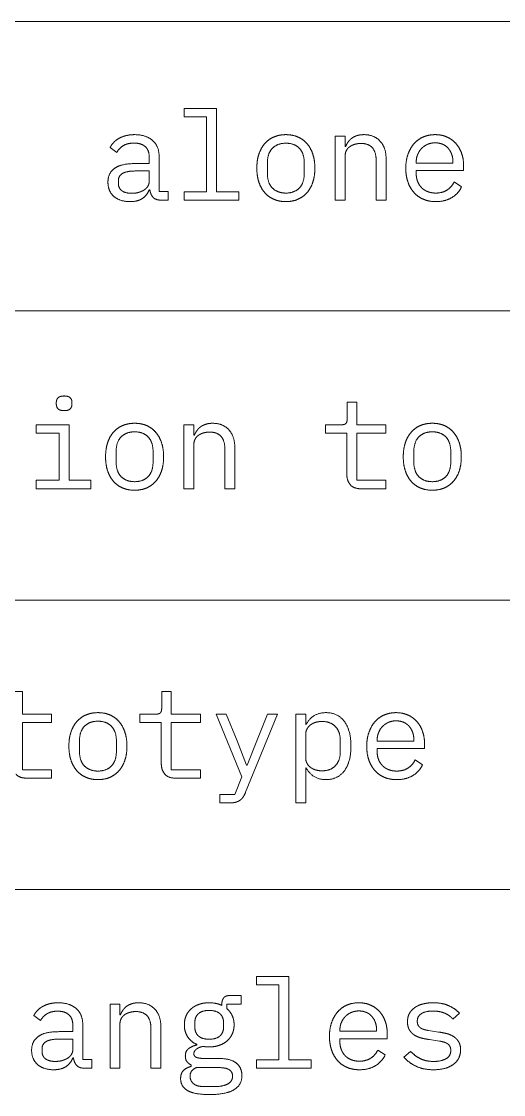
# Model space of a CAD drawing. Header units: millimetres. Extents: x 22 to 584, y 11 to 410.
# Drawn here: x 535.81 to 547.47, y 356.04 to 382 of the extents above; entities that cross this region are included whole.
import ezdxf

# ---------------------------------------------------------------- set-up
doc = ezdxf.new("R2010")
doc.units = ezdxf.units.MM
doc.layers.add('dims', color=7, linetype='Continuous', lineweight=5)

msp = doc.modelspace()

# ---------------------------------------------------------------- linework, layer by layer
at = {"layer": 'dims'}
for p, q in [((436.843, 382), (584, 382)), ((539.749, 379.898), (539.749, 379.694)), ((540.529, 379.898), (539.749, 379.898)), ((540.529, 377.882), (540.529, 379.898)), ((539.749, 379.694), (540.289, 379.694)), ((540.289, 379.694), (540.289, 377.882)), ((543.404, 379.226), (543.404, 377.678)), ((543.644, 379.226), (543.404, 379.226)), ((543.644, 378.974), (543.644, 379.226)), ((537.959, 378.95), (538.12, 378.83)), ((539.144, 377.888), (539.144, 378.74)), ((543.655, 378.974), (543.644, 378.974)), ((543.644, 377.678), (543.644, 378.752)), ((538.904, 378.563), (538.574, 378.563)), ((538.904, 378.716), (538.904, 378.563)), ((541.762, 378.341), (541.762, 378.563)), ((542.656, 378.563), (542.656, 378.341)), ((544.394, 378.629), (544.394, 377.678)), ((544.634, 377.678), (544.634, 378.671)), ((545.362, 378.572), (545.362, 378.593)), ((546.25, 378.572), (545.362, 378.572)), ((546.25, 378.605), (546.25, 378.572)), ((546.509, 378.392), (546.509, 378.506)), ((538.574, 378.383), (538.904, 378.383)), ((538.904, 378.383), (538.904, 378.128)), ((545.362, 378.392), (546.509, 378.392)), ((545.362, 378.32), (545.362, 378.392)), ((538.159, 378.086), (538.159, 378.149)), ((546.457, 377.999), (546.28, 378.119)), ((538.904, 377.93), (538.919, 377.93)), ((539.359, 377.888), (539.144, 377.888)), ((539.359, 377.678), (539.359, 377.888)), ((539.749, 377.882), (539.749, 377.678)), ((540.289, 377.882), (539.749, 377.882)), ((541.069, 377.882), (540.529, 377.882)), ((541.069, 377.678), (541.069, 377.882)), ((539.194, 377.678), (539.359, 377.678)), ((539.749, 377.678), (541.069, 377.678)), ((543.404, 377.678), (543.644, 377.678)), ((544.394, 377.678), (544.634, 377.678)), ((436.843, 375), (584, 375)), ((536.658, 372.787), (536.658, 372.739)), ((537.036, 372.739), (537.036, 372.787)), ((543.693, 372.79), (543.693, 372.385)), ((543.924, 372.79), (543.693, 372.79)), ((543.924, 372.244), (543.924, 372.79)), ((536.169, 372.244), (536.169, 372.04)), ((536.967, 372.244), (536.169, 372.244)), ((536.967, 370.9), (536.967, 372.244)), ((539.745, 372.244), (539.745, 370.696)), ((539.985, 372.244), (539.745, 372.244)), ((539.985, 371.992), (539.985, 372.244)), ((543.168, 372.244), (543.168, 372.04)), ((543.552, 372.244), (543.168, 372.244)), ((544.629, 372.244), (543.924, 372.244)), ((544.629, 372.04), (544.629, 372.244)), ((536.169, 372.04), (536.727, 372.04)), ((536.727, 372.04), (536.727, 370.9)), ((539.997, 371.992), (539.985, 371.992)), ((543.168, 372.04), (543.684, 372.04)), ((543.684, 372.04), (543.684, 371.05)), ((543.924, 372.04), (544.629, 372.04)), ((543.924, 370.9), (543.924, 372.04)), ((539.985, 370.696), (539.985, 371.77)), ((538.104, 371.359), (538.104, 371.581)), ((538.998, 371.581), (538.998, 371.359)), ((540.735, 371.647), (540.735, 370.696)), ((540.975, 370.696), (540.975, 371.689)), ((545.304, 371.359), (545.304, 371.581)), ((546.198, 371.581), (546.198, 371.359)), ((536.169, 370.9), (536.169, 370.696)), ((536.727, 370.9), (536.169, 370.9)), ((536.169, 370.696), (537.489, 370.696)), ((537.489, 370.9), (536.967, 370.9)), ((537.489, 370.696), (537.489, 370.9)), ((539.745, 370.696), (539.985, 370.696)), ((540.735, 370.696), (540.975, 370.696)), ((544.629, 370.9), (543.924, 370.9)), ((544.026, 370.696), (544.629, 370.696)), ((544.629, 370.696), (544.629, 370.9)), ((436.843, 368), (584, 368)), ((535.837, 365.79), (535.606, 365.79)), ((535.837, 365.244), (535.837, 365.79)), ((539.206, 365.79), (539.206, 365.385)), ((539.437, 365.79), (539.206, 365.79)), ((539.437, 365.244), (539.437, 365.79)), ((536.542, 365.244), (535.837, 365.244)), ((536.542, 365.04), (536.542, 365.244)), ((538.681, 365.244), (538.681, 365.04)), ((539.065, 365.244), (538.681, 365.244)), ((540.142, 365.244), (539.437, 365.244)), ((540.142, 365.04), (540.142, 365.244)), ((540.524, 365.244), (541.147, 363.726)), ((540.769, 365.244), (540.524, 365.244)), ((541.03, 364.596), (540.769, 365.244)), ((541.237, 363.357), (542.005, 365.244)), ((541.765, 365.244), (541.504, 364.596)), ((542.005, 365.244), (541.765, 365.244)), ((542.449, 365.244), (542.449, 363.096)), ((542.689, 365.244), (542.449, 365.244)), ((542.689, 364.992), (542.689, 365.244)), ((535.837, 365.04), (536.542, 365.04)), ((535.837, 363.9), (535.837, 365.04)), ((538.681, 365.04), (539.197, 365.04)), ((539.197, 365.04), (539.197, 364.05)), ((539.437, 365.04), (540.142, 365.04)), ((539.437, 363.9), (539.437, 365.04)), ((542.701, 364.992), (542.689, 364.992)), ((542.689, 364.191), (542.689, 364.749)), ((537.217, 364.359), (537.217, 364.581)), ((538.111, 364.581), (538.111, 364.359)), ((541.261, 364.008), (541.03, 364.596)), ((541.504, 364.596), (541.274, 364.008)), ((543.526, 364.602), (543.526, 364.338)), ((544.417, 364.59), (544.417, 364.611)), ((545.305, 364.59), (544.417, 364.59)), ((545.305, 364.623), (545.305, 364.59)), ((545.564, 364.41), (545.564, 364.524)), ((544.417, 364.41), (545.564, 364.41)), ((544.417, 364.338), (544.417, 364.41)), ((541.274, 364.008), (541.261, 364.008)), ((542.689, 363.948), (542.701, 363.948)), ((542.689, 363.096), (542.689, 363.948)), ((545.512, 364.017), (545.335, 364.137)), ((536.542, 363.9), (535.837, 363.9)), ((535.939, 363.696), (536.542, 363.696)), ((536.542, 363.696), (536.542, 363.9)), ((540.142, 363.9), (539.437, 363.9)), ((539.539, 363.696), (540.142, 363.696)), ((540.142, 363.696), (540.142, 363.9)), ((541.147, 363.726), (540.974, 363.3)), ((540.614, 363.3), (540.614, 363.096)), ((540.974, 363.3), (540.614, 363.3)), ((540.614, 363.096), (540.841, 363.096)), ((542.449, 363.096), (542.689, 363.096)), ((436.843, 361), (584, 361)), ((541.503, 358.898), (541.503, 358.694)), ((542.283, 358.898), (541.503, 358.898)), ((542.283, 356.882), (542.283, 358.898)), ((541.503, 358.694), (542.043, 358.694)), ((542.043, 358.694), (542.043, 356.882)), ((537.957, 358.226), (537.957, 356.678)), ((538.197, 358.226), (537.957, 358.226)), ((538.197, 357.974), (538.197, 358.226)), ((540.66, 358.226), (540.66, 358.199)), ((540.783, 358.226), (541.131, 358.226)), ((540.783, 358.121), (540.783, 358.226)), ((541.131, 358.436), (540.846, 358.436)), ((541.131, 358.226), (541.131, 358.436)), ((538.209, 357.974), (538.197, 357.974)), ((546.249, 357.866), (546.405, 358.013)), ((536.112, 357.95), (536.274, 357.83)), ((537.057, 357.716), (537.057, 357.563)), ((537.297, 356.888), (537.297, 357.74)), ((538.197, 356.678), (538.197, 357.752)), ((540.006, 357.686), (540.006, 357.773)), ((540.705, 357.773), (540.705, 357.686)), ((537.057, 357.563), (536.727, 357.563)), ((538.947, 357.629), (538.947, 356.678)), ((539.187, 356.678), (539.187, 357.671)), ((543.516, 357.572), (543.516, 357.593)), ((544.404, 357.572), (543.516, 357.572)), ((544.404, 357.605), (544.404, 357.572)), ((544.662, 357.392), (544.662, 357.506)), ((545.904, 357.554), (545.661, 357.59)), ((536.727, 357.383), (537.057, 357.383)), ((537.057, 357.383), (537.057, 357.128)), ((540.057, 357.254), (540.057, 357.242)), ((543.516, 357.392), (544.662, 357.392)), ((543.516, 357.32), (543.516, 357.392)), ((545.682, 357.371), (545.925, 357.335)), ((536.313, 357.086), (536.313, 357.149)), ((537.057, 356.93), (537.072, 356.93)), ((544.611, 356.999), (544.434, 357.119)), ((545.226, 357.086), (545.064, 356.945)), ((537.513, 356.888), (537.297, 356.888)), ((537.348, 356.678), (537.513, 356.678)), ((537.513, 356.678), (537.513, 356.888)), ((537.957, 356.678), (538.197, 356.678)), ((538.947, 356.678), (539.187, 356.678)), ((539.916, 356.759), (539.916, 356.723)), ((540.048, 356.693), (540.585, 356.693)), ((540.576, 356.915), (540.234, 356.915)), ((541.503, 356.882), (541.503, 356.678)), ((542.043, 356.882), (541.503, 356.882)), ((541.503, 356.678), (542.823, 356.678)), ((542.823, 356.882), (542.283, 356.882)), ((542.823, 356.678), (542.823, 356.882)), ((540.477, 356.234), (540.243, 356.234))]:
    msp.add_line(p, q, dxfattribs=at)
for points in [[(538.336, 379.236), (538.432, 379.262), (538.549, 379.262)], [(538.549, 379.262), (538.822, 379.262), (538.983, 379.124)], [(541.917, 379.205), (542.047, 379.262), (542.209, 379.262)], [(542.209, 379.262), (542.371, 379.262), (542.502, 379.205)], [(543.928, 379.238), (544, 379.262), (544.096, 379.262)], [(544.096, 379.262), (544.339, 379.262), (544.486, 379.108)], [(545.532, 379.205), (545.662, 379.262), (545.821, 379.262)], [(545.821, 379.262), (545.977, 379.262), (546.105, 379.205)], [(537.959, 378.95), (537.988, 379.01), (538.039, 379.067)], [(538.039, 379.067), (538.09, 379.124), (538.165, 379.167)], [(538.279, 378.996), (538.18, 378.935), (538.12, 378.83)], [(538.165, 379.167), (538.24, 379.211), (538.336, 379.236)], [(538.534, 379.058), (538.379, 379.058), (538.279, 378.996)], [(538.807, 378.973), (538.711, 379.058), (538.534, 379.058)], [(538.983, 379.124), (539.144, 378.986), (539.144, 378.74)], [(541.555, 378.785), (541.604, 378.935), (541.695, 379.041)], [(541.695, 379.041), (541.786, 379.148), (541.917, 379.205)], [(542.209, 379.055), (542.009, 379.055), (541.885, 378.935)], [(542.533, 378.935), (542.41, 379.055), (542.209, 379.055)], [(542.502, 379.205), (542.632, 379.148), (542.724, 379.041)], [(542.724, 379.041), (542.815, 378.935), (542.863, 378.785)], [(543.655, 378.974), (543.679, 379.031), (543.715, 379.083)], [(543.715, 379.083), (543.751, 379.136), (543.804, 379.175)], [(543.886, 379.031), (543.817, 379.013), (543.763, 378.977)], [(543.804, 379.175), (543.856, 379.214), (543.928, 379.238)], [(544.027, 379.049), (543.955, 379.049), (543.886, 379.031)], [(544.3, 378.945), (544.207, 379.049), (544.027, 379.049)], [(544.486, 379.108), (544.634, 378.953), (544.634, 378.671)], [(545.163, 378.785), (545.215, 378.935), (545.308, 379.041)], [(545.308, 379.041), (545.401, 379.148), (545.532, 379.205)], [(545.638, 379.028), (545.554, 378.992), (545.493, 378.929)], [(545.821, 379.064), (545.722, 379.064), (545.638, 379.028)], [(545.997, 379.031), (545.917, 379.064), (545.821, 379.064)], [(546.132, 378.936), (546.076, 378.998), (545.997, 379.031)], [(546.105, 379.205), (546.232, 379.148), (546.322, 379.048)], [(546.322, 379.048), (546.412, 378.947), (546.46, 378.809)], [(538.904, 378.716), (538.904, 378.887), (538.807, 378.973)], [(541.507, 378.452), (541.507, 378.635), (541.555, 378.785)], [(541.885, 378.935), (541.762, 378.815), (541.762, 378.563)], [(542.656, 378.563), (542.656, 378.815), (542.533, 378.935)], [(542.863, 378.785), (542.911, 378.635), (542.911, 378.452)], [(543.676, 378.884), (543.644, 378.827), (543.644, 378.752)], [(543.763, 378.977), (543.709, 378.941), (543.676, 378.884)], [(544.394, 378.629), (544.394, 378.842), (544.3, 378.945)], [(545.11, 378.449), (545.11, 378.635), (545.163, 378.785)], [(545.397, 378.78), (545.362, 378.695), (545.362, 378.593)], [(545.493, 378.929), (545.431, 378.866), (545.397, 378.78)], [(546.219, 378.791), (546.187, 378.875), (546.132, 378.936)], [(546.25, 378.605), (546.25, 378.707), (546.219, 378.791)], [(546.46, 378.809), (546.509, 378.671), (546.509, 378.506)], [(538.065, 378.446), (538.222, 378.563), (538.574, 378.563)], [(537.907, 378.113), (537.907, 378.329), (538.065, 378.446)], [(538.258, 378.323), (538.159, 378.263), (538.159, 378.149)], [(538.574, 378.383), (538.357, 378.383), (538.258, 378.323)], [(541.555, 378.117), (541.507, 378.266), (541.507, 378.452)], [(541.762, 378.341), (541.762, 378.089), (541.885, 377.969)], [(542.533, 377.969), (542.656, 378.089), (542.656, 378.341)], [(542.911, 378.452), (542.911, 378.266), (542.863, 378.117)], [(545.161, 378.117), (545.11, 378.266), (545.11, 378.449)], [(545.362, 378.32), (545.362, 378.218), (545.395, 378.131)], [(538.051, 377.768), (537.907, 377.894), (537.907, 378.113)], [(538.159, 378.086), (538.159, 377.966), (538.245, 377.904)], [(538.783, 377.925), (538.84, 377.963), (538.872, 378.015)], [(538.872, 378.015), (538.904, 378.068), (538.904, 378.128)], [(541.695, 377.862), (541.604, 377.969), (541.555, 378.117)], [(541.885, 377.969), (542.009, 377.849), (542.209, 377.849)], [(542.209, 377.849), (542.41, 377.849), (542.533, 377.969)], [(542.863, 378.117), (542.815, 377.969), (542.724, 377.862)], [(545.307, 377.862), (545.212, 377.969), (545.161, 378.117)], [(545.395, 378.131), (545.429, 378.044), (545.49, 377.981)], [(545.49, 377.981), (545.551, 377.918), (545.64, 377.883)], [(546.106, 377.921), (546.22, 377.993), (546.28, 378.119)], [(546.457, 377.999), (546.389, 377.843), (546.228, 377.743)], [(538.439, 377.642), (538.195, 377.642), (538.051, 377.768)], [(538.245, 377.904), (538.33, 377.843), (538.48, 377.843)], [(538.74, 377.719), (538.627, 377.642), (538.439, 377.642)], [(538.48, 377.843), (538.574, 377.843), (538.65, 377.865)], [(538.65, 377.865), (538.726, 377.888), (538.783, 377.925)], [(538.904, 377.93), (538.852, 377.795), (538.74, 377.719)], [(538.994, 377.75), (538.934, 377.822), (538.919, 377.93)], [(539.194, 377.678), (539.054, 377.678), (538.994, 377.75)], [(541.917, 377.699), (541.786, 377.756), (541.695, 377.862)], [(542.209, 377.642), (542.047, 377.642), (541.917, 377.699)], [(542.502, 377.699), (542.371, 377.642), (542.209, 377.642)], [(542.724, 377.862), (542.632, 377.756), (542.502, 377.699)], [(545.535, 377.699), (545.401, 377.756), (545.307, 377.862)], [(545.836, 377.642), (545.669, 377.642), (545.535, 377.699)], [(545.64, 377.883), (545.729, 377.849), (545.836, 377.849)], [(545.836, 377.849), (545.992, 377.849), (546.106, 377.921)], [(546.228, 377.743), (546.067, 377.642), (545.836, 377.642)], [(536.658, 372.787), (536.658, 372.853), (536.7, 372.896)], [(536.7, 372.896), (536.742, 372.94), (536.847, 372.94)], [(536.847, 372.94), (536.952, 372.94), (536.994, 372.896)], [(536.994, 372.896), (537.036, 372.853), (537.036, 372.787)], [(536.7, 372.629), (536.658, 372.673), (536.658, 372.739)], [(536.847, 372.586), (536.742, 372.586), (536.7, 372.629)], [(536.994, 372.629), (536.952, 372.586), (536.847, 372.586)], [(537.036, 372.739), (537.036, 372.673), (536.994, 372.629)], [(538.258, 372.223), (538.389, 372.28), (538.551, 372.28)], [(538.551, 372.28), (538.713, 372.28), (538.843, 372.223)], [(540.145, 372.193), (540.198, 372.232), (540.27, 372.256)], [(540.27, 372.256), (540.342, 372.28), (540.438, 372.28)], [(540.438, 372.28), (540.681, 372.28), (540.828, 372.125)], [(543.552, 372.244), (543.63, 372.244), (543.661, 372.275)], [(543.661, 372.275), (543.693, 372.307), (543.693, 372.385)], [(545.458, 372.223), (545.589, 372.28), (545.751, 372.28)], [(545.751, 372.28), (545.913, 372.28), (546.043, 372.223)], [(537.897, 371.803), (537.945, 371.953), (538.036, 372.059)], [(538.036, 372.059), (538.128, 372.166), (538.258, 372.223)], [(538.551, 372.073), (538.35, 372.073), (538.227, 371.953)], [(538.875, 371.953), (538.752, 372.073), (538.551, 372.073)], [(538.843, 372.223), (538.974, 372.166), (539.065, 372.059)], [(539.065, 372.059), (539.157, 371.953), (539.205, 371.803)], [(539.997, 371.992), (540.021, 372.049), (540.057, 372.101)], [(540.105, 371.995), (540.051, 371.959), (540.018, 371.902)], [(540.057, 372.101), (540.093, 372.154), (540.145, 372.193)], [(540.228, 372.049), (540.159, 372.031), (540.105, 371.995)], [(540.369, 372.067), (540.297, 372.067), (540.228, 372.049)], [(540.642, 371.963), (540.549, 372.067), (540.369, 372.067)], [(540.828, 372.125), (540.975, 371.971), (540.975, 371.689)], [(545.097, 371.803), (545.145, 371.953), (545.236, 372.059)], [(545.236, 372.059), (545.328, 372.166), (545.458, 372.223)], [(545.751, 372.073), (545.55, 372.073), (545.427, 371.953)], [(546.075, 371.953), (545.952, 372.073), (545.751, 372.073)], [(546.043, 372.223), (546.174, 372.166), (546.265, 372.059)], [(546.265, 372.059), (546.357, 371.953), (546.405, 371.803)], [(537.849, 371.47), (537.849, 371.653), (537.897, 371.803)], [(538.227, 371.953), (538.104, 371.833), (538.104, 371.581)], [(538.998, 371.581), (538.998, 371.833), (538.875, 371.953)], [(539.205, 371.803), (539.253, 371.653), (539.253, 371.47)], [(540.018, 371.902), (539.985, 371.845), (539.985, 371.77)], [(540.735, 371.647), (540.735, 371.86), (540.642, 371.963)], [(545.049, 371.47), (545.049, 371.653), (545.097, 371.803)], [(545.427, 371.953), (545.304, 371.833), (545.304, 371.581)], [(546.198, 371.581), (546.198, 371.833), (546.075, 371.953)], [(546.405, 371.803), (546.453, 371.653), (546.453, 371.47)], [(537.897, 371.135), (537.849, 371.284), (537.849, 371.47)], [(539.253, 371.47), (539.253, 371.284), (539.205, 371.135)], [(545.097, 371.135), (545.049, 371.284), (545.049, 371.47)], [(546.453, 371.47), (546.453, 371.284), (546.405, 371.135)], [(538.104, 371.359), (538.104, 371.107), (538.227, 370.987)], [(538.875, 370.987), (538.998, 371.107), (538.998, 371.359)], [(545.304, 371.359), (545.304, 371.107), (545.427, 370.987)], [(546.075, 370.987), (546.198, 371.107), (546.198, 371.359)], [(538.036, 370.88), (537.945, 370.987), (537.897, 371.135)], [(538.227, 370.987), (538.35, 370.867), (538.551, 370.867)], [(538.551, 370.867), (538.752, 370.867), (538.875, 370.987)], [(539.205, 371.135), (539.157, 370.987), (539.065, 370.88)], [(543.766, 370.795), (543.684, 370.894), (543.684, 371.05)], [(545.236, 370.88), (545.145, 370.987), (545.097, 371.135)], [(545.427, 370.987), (545.55, 370.867), (545.751, 370.867)], [(545.751, 370.867), (545.952, 370.867), (546.075, 370.987)], [(546.405, 371.135), (546.357, 370.987), (546.265, 370.88)], [(538.258, 370.717), (538.128, 370.774), (538.036, 370.88)], [(538.551, 370.66), (538.389, 370.66), (538.258, 370.717)], [(538.843, 370.717), (538.713, 370.66), (538.551, 370.66)], [(539.065, 370.88), (538.974, 370.774), (538.843, 370.717)], [(544.026, 370.696), (543.849, 370.696), (543.766, 370.795)], [(545.458, 370.717), (545.328, 370.774), (545.236, 370.88)], [(545.751, 370.66), (545.589, 370.66), (545.458, 370.717)], [(546.043, 370.717), (545.913, 370.66), (545.751, 370.66)], [(546.265, 370.88), (546.174, 370.774), (546.043, 370.717)], [(537.372, 365.223), (537.502, 365.28), (537.664, 365.28)], [(537.664, 365.28), (537.826, 365.28), (537.957, 365.223)], [(539.065, 365.244), (539.144, 365.244), (539.175, 365.275)], [(539.175, 365.275), (539.206, 365.307), (539.206, 365.385)], [(542.701, 364.992), (542.851, 365.28), (543.179, 365.28)], [(543.179, 365.28), (543.464, 365.28), (543.624, 365.067)], [(544.587, 365.223), (544.717, 365.28), (544.876, 365.28)], [(544.876, 365.28), (545.032, 365.28), (545.16, 365.223)], [(537.01, 364.803), (537.059, 364.953), (537.15, 365.059)], [(537.15, 365.059), (537.241, 365.166), (537.372, 365.223)], [(537.664, 365.073), (537.464, 365.073), (537.34, 364.953)], [(537.988, 364.953), (537.865, 365.073), (537.664, 365.073)], [(537.957, 365.223), (538.087, 365.166), (538.179, 365.059)], [(538.179, 365.059), (538.27, 364.953), (538.318, 364.803)], [(542.806, 364.984), (542.752, 364.944), (542.721, 364.885)], [(542.932, 365.046), (542.86, 365.025), (542.806, 364.984)], [(543.085, 365.067), (543.004, 365.067), (542.932, 365.046)], [(543.411, 364.939), (543.295, 365.067), (543.085, 365.067)], [(543.624, 365.067), (543.784, 364.854), (543.784, 364.47)], [(544.218, 364.803), (544.27, 364.953), (544.363, 365.059)], [(544.363, 365.059), (544.456, 365.166), (544.587, 365.223)], [(544.693, 365.046), (544.609, 365.01), (544.548, 364.947)], [(544.876, 365.082), (544.777, 365.082), (544.693, 365.046)], [(545.052, 365.049), (544.972, 365.082), (544.876, 365.082)], [(545.187, 364.954), (545.131, 365.016), (545.052, 365.049)], [(545.16, 365.223), (545.287, 365.166), (545.377, 365.065)], [(545.377, 365.065), (545.467, 364.965), (545.515, 364.827)], [(536.962, 364.47), (536.962, 364.653), (537.01, 364.803)], [(537.34, 364.953), (537.217, 364.833), (537.217, 364.581)], [(538.111, 364.581), (538.111, 364.833), (537.988, 364.953)], [(538.318, 364.803), (538.366, 364.653), (538.366, 364.47)], [(542.721, 364.885), (542.689, 364.827), (542.689, 364.749)], [(543.526, 364.602), (543.526, 364.812), (543.411, 364.939)], [(544.165, 364.467), (544.165, 364.653), (544.218, 364.803)], [(544.452, 364.798), (544.417, 364.713), (544.417, 364.611)], [(544.548, 364.947), (544.486, 364.884), (544.452, 364.798)], [(545.274, 364.809), (545.242, 364.893), (545.187, 364.954)], [(545.305, 364.623), (545.305, 364.725), (545.274, 364.809)], [(545.515, 364.827), (545.564, 364.689), (545.564, 364.524)], [(537.01, 364.135), (536.962, 364.284), (536.962, 364.47)], [(538.366, 364.47), (538.366, 364.284), (538.318, 364.135)], [(543.784, 364.47), (543.784, 364.086), (543.624, 363.873)], [(544.216, 364.135), (544.165, 364.284), (544.165, 364.467)], [(537.217, 364.359), (537.217, 364.107), (537.34, 363.987)], [(537.988, 363.987), (538.111, 364.107), (538.111, 364.359)], [(542.689, 364.191), (542.689, 364.113), (542.721, 364.054)], [(543.411, 364), (543.526, 364.128), (543.526, 364.338)], [(544.417, 364.338), (544.417, 364.236), (544.45, 364.149)], [(537.15, 363.88), (537.059, 363.987), (537.01, 364.135)], [(537.34, 363.987), (537.464, 363.867), (537.664, 363.867)], [(537.664, 363.867), (537.865, 363.867), (537.988, 363.987)], [(538.318, 364.135), (538.27, 363.987), (538.179, 363.88)], [(539.28, 363.795), (539.197, 363.894), (539.197, 364.05)], [(543.179, 363.66), (542.851, 363.66), (542.701, 363.948)], [(542.721, 364.054), (542.752, 363.996), (542.806, 363.955)], [(542.806, 363.955), (542.86, 363.915), (542.932, 363.894)], [(543.085, 363.873), (543.295, 363.873), (543.411, 364)], [(544.362, 363.88), (544.267, 363.987), (544.216, 364.135)], [(544.45, 364.149), (544.484, 364.062), (544.545, 363.999)], [(544.545, 363.999), (544.606, 363.936), (544.695, 363.901)], [(544.891, 363.867), (545.047, 363.867), (545.161, 363.939)], [(545.161, 363.939), (545.275, 364.011), (545.335, 364.137)], [(545.512, 364.017), (545.444, 363.861), (545.283, 363.76)], [(535.939, 363.696), (535.762, 363.696), (535.68, 363.795)], [(537.372, 363.717), (537.241, 363.774), (537.15, 363.88)], [(537.664, 363.66), (537.502, 363.66), (537.372, 363.717)], [(537.957, 363.717), (537.826, 363.66), (537.664, 363.66)], [(538.179, 363.88), (538.087, 363.774), (537.957, 363.717)], [(539.539, 363.696), (539.362, 363.696), (539.28, 363.795)], [(542.932, 363.894), (543.004, 363.873), (543.085, 363.873)], [(543.624, 363.873), (543.464, 363.66), (543.179, 363.66)], [(544.59, 363.717), (544.456, 363.774), (544.362, 363.88)], [(544.891, 363.66), (544.724, 363.66), (544.59, 363.717)], [(544.695, 363.901), (544.784, 363.867), (544.891, 363.867)], [(545.283, 363.76), (545.122, 363.66), (544.891, 363.66)], [(541.099, 363.16), (541.054, 363.129), (540.991, 363.112)], [(541.177, 363.241), (541.144, 363.192), (541.099, 363.16)], [(541.237, 363.357), (541.21, 363.291), (541.177, 363.241)], [(540.991, 363.112), (540.929, 363.096), (540.841, 363.096)], [(536.319, 358.167), (536.394, 358.211), (536.49, 358.236)], [(536.49, 358.236), (536.586, 358.262), (536.703, 358.262)], [(536.703, 358.262), (536.976, 358.262), (537.136, 358.124)], [(538.357, 358.175), (538.41, 358.214), (538.482, 358.238)], [(538.482, 358.238), (538.554, 358.262), (538.65, 358.262)], [(538.65, 358.262), (538.893, 358.262), (539.04, 358.108)], [(539.917, 358.113), (539.997, 358.184), (540.108, 358.223)], [(540.108, 358.223), (540.219, 358.262), (540.354, 358.262)], [(540.354, 358.262), (540.528, 358.262), (540.66, 358.199)], [(540.66, 358.226), (540.66, 358.316), (540.702, 358.376)], [(540.702, 358.376), (540.744, 358.436), (540.846, 358.436)], [(543.685, 358.205), (543.816, 358.262), (543.975, 358.262)], [(543.975, 358.262), (544.131, 358.262), (544.258, 358.205)], [(545.328, 358.146), (545.412, 358.205), (545.526, 358.234)], [(545.526, 358.234), (545.64, 358.262), (545.775, 358.262)], [(545.775, 358.262), (545.985, 358.262), (546.139, 358.196)], [(536.112, 357.95), (536.142, 358.01), (536.193, 358.067)], [(536.193, 358.067), (536.244, 358.124), (536.319, 358.167)], [(536.433, 357.996), (536.334, 357.935), (536.274, 357.83)], [(536.688, 358.058), (536.532, 358.058), (536.433, 357.996)], [(536.961, 357.973), (536.865, 358.058), (536.688, 358.058)], [(537.057, 357.716), (537.057, 357.887), (536.961, 357.973)], [(537.136, 358.124), (537.297, 357.986), (537.297, 357.74)], [(538.209, 357.974), (538.233, 358.031), (538.269, 358.083)], [(538.317, 357.977), (538.263, 357.941), (538.23, 357.884)], [(538.269, 358.083), (538.305, 358.136), (538.357, 358.175)], [(538.44, 358.031), (538.371, 358.013), (538.317, 357.977)], [(538.581, 358.049), (538.509, 358.049), (538.44, 358.031)], [(538.854, 357.945), (538.761, 358.049), (538.581, 358.049)], [(539.04, 358.108), (539.187, 357.953), (539.187, 357.671)], [(539.796, 357.944), (539.838, 358.043), (539.917, 358.113)], [(540.09, 357.993), (540.006, 357.911), (540.006, 357.773)], [(540.354, 358.076), (540.174, 358.076), (540.09, 357.993)], [(540.619, 357.993), (540.534, 358.076), (540.354, 358.076)], [(540.705, 357.773), (540.705, 357.911), (540.619, 357.993)], [(540.783, 358.121), (540.867, 358.049), (540.912, 357.95)], [(543.316, 357.785), (543.369, 357.935), (543.462, 358.041)], [(543.462, 358.041), (543.555, 358.148), (543.685, 358.205)], [(543.792, 358.028), (543.708, 357.992), (543.646, 357.929)], [(543.975, 358.064), (543.876, 358.064), (543.792, 358.028)], [(544.15, 358.031), (544.071, 358.064), (543.975, 358.064)], [(544.285, 357.936), (544.23, 357.998), (544.15, 358.031)], [(544.258, 358.205), (544.386, 358.148), (544.476, 358.048)], [(544.476, 358.048), (544.566, 357.947), (544.614, 357.809)], [(545.151, 357.8), (545.151, 357.917), (545.197, 358.003)], [(545.197, 358.003), (545.244, 358.088), (545.328, 358.146)], [(545.485, 357.998), (545.388, 357.935), (545.388, 357.815)], [(545.766, 358.061), (545.583, 358.061), (545.485, 357.998)], [(545.946, 358.043), (545.868, 358.061), (545.766, 358.061)], [(546.082, 357.996), (546.024, 358.025), (545.946, 358.043)], [(546.181, 357.933), (546.141, 357.968), (546.082, 357.996)], [(546.139, 358.196), (546.294, 358.13), (546.405, 358.013)], [(538.23, 357.884), (538.197, 357.827), (538.197, 357.752)], [(538.947, 357.629), (538.947, 357.842), (538.854, 357.945)], [(539.754, 357.728), (539.754, 357.845), (539.796, 357.944)], [(539.833, 357.44), (539.754, 357.563), (539.754, 357.728)], [(540.912, 357.95), (540.957, 357.851), (540.957, 357.728)], [(540.957, 357.728), (540.957, 357.611), (540.914, 357.512)], [(543.264, 357.449), (543.264, 357.635), (543.316, 357.785)], [(543.55, 357.78), (543.516, 357.695), (543.516, 357.593)], [(543.646, 357.929), (543.585, 357.866), (543.55, 357.78)], [(544.372, 357.791), (544.341, 357.875), (544.285, 357.936)], [(544.404, 357.605), (544.404, 357.707), (544.372, 357.791)], [(544.614, 357.809), (544.662, 357.671), (544.662, 357.506)], [(545.203, 357.596), (545.151, 357.674), (545.151, 357.8)], [(545.388, 357.815), (545.388, 357.755), (545.41, 357.714)], [(545.41, 357.714), (545.433, 357.674), (545.472, 357.65)], [(546.249, 357.866), (546.222, 357.899), (546.181, 357.933)], [(536.061, 357.113), (536.061, 357.329), (536.218, 357.446)], [(536.218, 357.446), (536.376, 357.563), (536.727, 357.563)], [(540.006, 357.686), (540.006, 357.548), (540.09, 357.464)], [(540.09, 357.464), (540.174, 357.38), (540.354, 357.38)], [(540.354, 357.38), (540.534, 357.38), (540.619, 357.464)], [(540.619, 357.464), (540.705, 357.548), (540.705, 357.686)], [(540.914, 357.512), (540.87, 357.413), (540.792, 357.343)], [(543.315, 357.117), (543.264, 357.266), (543.264, 357.449)], [(545.334, 357.471), (545.256, 357.518), (545.203, 357.596)], [(545.506, 357.404), (545.412, 357.425), (545.334, 357.471)], [(545.472, 357.65), (545.511, 357.626), (545.56, 357.612)], [(545.56, 357.612), (545.61, 357.599), (545.661, 357.59)], [(545.904, 357.554), (545.988, 357.542), (546.081, 357.521)], [(546.081, 357.521), (546.174, 357.5), (546.252, 357.454)], [(546.252, 357.454), (546.33, 357.407), (546.382, 357.329)], [(536.412, 357.323), (536.313, 357.263), (536.313, 357.149)], [(536.727, 357.383), (536.511, 357.383), (536.412, 357.323)], [(540.057, 357.254), (539.913, 357.317), (539.833, 357.44)], [(539.857, 357.152), (539.937, 357.212), (540.057, 357.242)], [(540.132, 357.186), (540.093, 357.173), (540.06, 357.15)], [(540.207, 357.206), (540.171, 357.2), (540.132, 357.186)], [(540.279, 357.197), (540.243, 357.2), (540.207, 357.206)], [(540.354, 357.194), (540.315, 357.194), (540.279, 357.197)], [(540.601, 357.233), (540.489, 357.194), (540.354, 357.194)], [(540.792, 357.343), (540.714, 357.272), (540.601, 357.233)], [(543.516, 357.32), (543.516, 357.218), (543.549, 357.131)], [(545.682, 357.371), (545.601, 357.383), (545.506, 357.404)], [(546.027, 357.312), (545.979, 357.326), (545.925, 357.335)], [(546.114, 357.275), (546.075, 357.299), (546.027, 357.312)], [(546.175, 357.21), (546.153, 357.251), (546.114, 357.275)], [(546.198, 357.11), (546.198, 357.17), (546.175, 357.21)], [(546.382, 357.329), (546.435, 357.251), (546.435, 357.125)], [(536.205, 356.768), (536.061, 356.894), (536.061, 357.113)], [(536.313, 357.086), (536.313, 356.966), (536.398, 356.904)], [(536.804, 356.865), (536.88, 356.888), (536.937, 356.925)], [(537.057, 356.93), (537.006, 356.795), (536.893, 356.719)], [(536.937, 356.925), (536.994, 356.963), (537.025, 357.015)], [(537.025, 357.015), (537.057, 357.068), (537.057, 357.128)], [(537.147, 356.75), (537.087, 356.822), (537.072, 356.93)], [(539.778, 356.972), (539.778, 357.092), (539.857, 357.152)], [(539.814, 356.843), (539.778, 356.894), (539.778, 356.972)], [(540.006, 357.098), (539.985, 357.068), (539.985, 357.029)], [(539.985, 357.029), (539.985, 356.96), (540.054, 356.938)], [(540.06, 357.15), (540.027, 357.128), (540.006, 357.098)], [(540.054, 356.938), (540.123, 356.915), (540.234, 356.915)], [(543.46, 356.862), (543.366, 356.969), (543.315, 357.117)], [(543.549, 357.131), (543.582, 357.044), (543.644, 356.981)], [(543.644, 356.981), (543.705, 356.918), (543.794, 356.883)], [(544.26, 356.921), (544.374, 356.993), (544.434, 357.119)], [(544.611, 356.999), (544.542, 356.843), (544.381, 356.743)], [(545.362, 356.725), (545.187, 356.807), (545.064, 356.945)], [(545.226, 357.086), (545.337, 356.969), (545.469, 356.906)], [(546.082, 356.908), (546.198, 356.972), (546.198, 357.11)], [(546.435, 357.125), (546.435, 356.894), (546.256, 356.768)], [(536.592, 356.642), (536.349, 356.642), (536.205, 356.768)], [(536.398, 356.904), (536.484, 356.843), (536.634, 356.843)], [(536.893, 356.719), (536.781, 356.642), (536.592, 356.642)], [(536.634, 356.843), (536.727, 356.843), (536.804, 356.865)], [(537.348, 356.678), (537.207, 356.678), (537.147, 356.75)], [(539.73, 356.621), (539.796, 356.69), (539.916, 356.723)], [(539.916, 356.759), (539.85, 356.792), (539.814, 356.843)], [(540.048, 356.693), (539.892, 356.63), (539.892, 356.483)], [(540.576, 356.915), (540.876, 356.915), (541.011, 356.803)], [(540.846, 356.638), (540.771, 356.693), (540.585, 356.693)], [(541.011, 356.803), (541.146, 356.69), (541.146, 356.501)], [(543.689, 356.699), (543.555, 356.756), (543.46, 356.862)], [(543.99, 356.642), (543.822, 356.642), (543.689, 356.699)], [(543.794, 356.883), (543.882, 356.849), (543.99, 356.849)], [(543.99, 356.849), (544.146, 356.849), (544.26, 356.921)], [(544.381, 356.743), (544.221, 356.642), (543.99, 356.642)], [(545.781, 356.642), (545.538, 356.642), (545.362, 356.725)], [(545.469, 356.906), (545.601, 356.843), (545.787, 356.843)], [(546.256, 356.768), (546.078, 356.642), (545.781, 356.642)], [(545.787, 356.843), (545.967, 356.843), (546.082, 356.908)], [(539.664, 356.426), (539.664, 356.552), (539.73, 356.621)], [(539.827, 356.141), (539.664, 356.24), (539.664, 356.426)], [(539.892, 356.483), (539.892, 356.381), (539.973, 356.307)], [(540.804, 356.298), (540.921, 356.363), (540.921, 356.489)], [(540.921, 356.489), (540.921, 356.582), (540.846, 356.638)], [(541.146, 356.501), (541.146, 356.267), (540.951, 356.155)], [(539.973, 356.307), (540.054, 356.234), (540.243, 356.234)], [(540.951, 356.155), (540.756, 356.042), (540.366, 356.042)], [(540.477, 356.234), (540.687, 356.234), (540.804, 356.298)], [(540.366, 356.042), (539.991, 356.042), (539.827, 356.141)]]:
    msp.add_open_spline(points, degree=2, dxfattribs=at)

doc.saveas('drawing.dxf')
